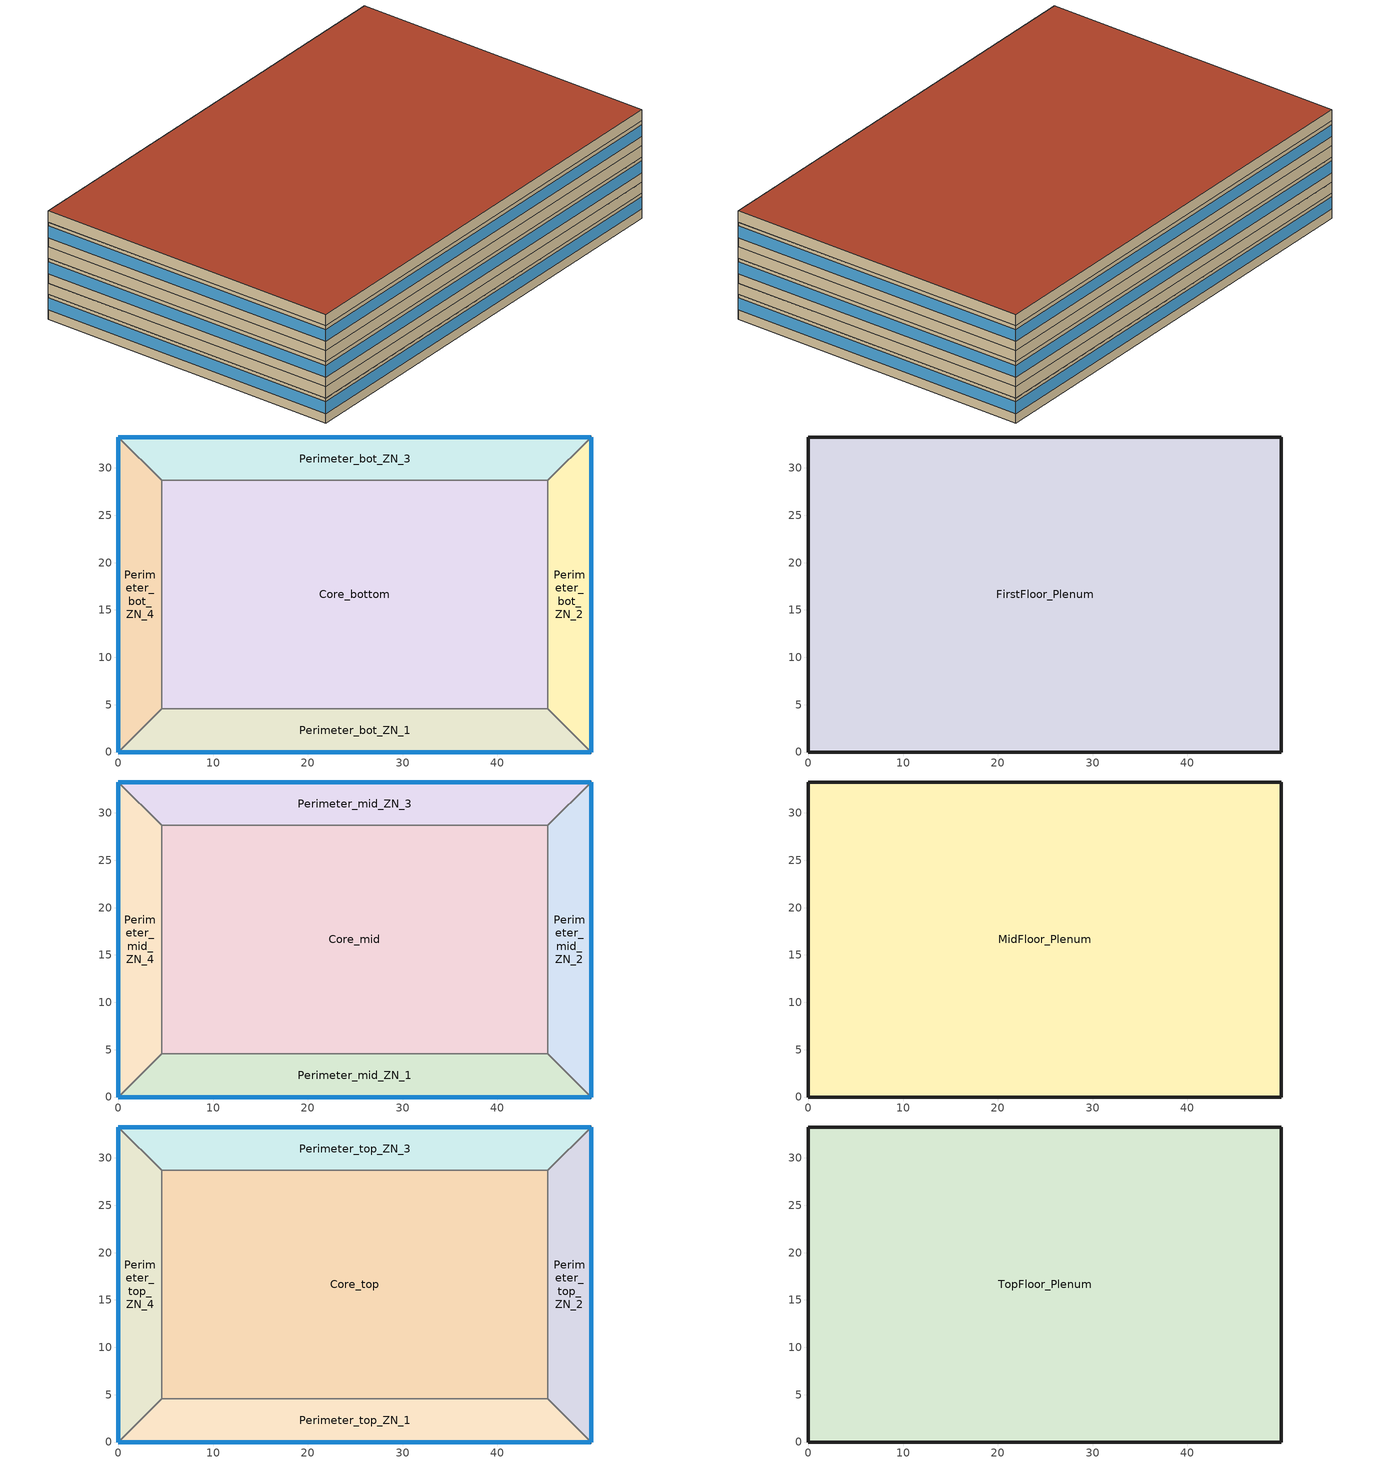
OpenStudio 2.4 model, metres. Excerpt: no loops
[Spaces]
Core_bottom
 floor ground: 45.34,28.7 45.34,4.57 4.57,4.57 4.57,28.7 z0
 wall to Perimeter_bot_ZN_1: 4.57,4.57 45.34,4.57 z0:2.74
 wall to Perimeter_bot_ZN_2: 45.34,4.57 45.34,28.7 z0:2.74
 wall to Perimeter_bot_ZN_4: 4.57,28.7 4.57,4.57 z0:2.74
 wall to Perimeter_bot_ZN_3: 45.34,28.7 4.57,28.7 z0:2.74
Perimeter_bot_ZN_2
 floor ground: 49.91,33.27 49.91,0 45.34,4.57 45.34,28.7 z0
 wall outside: 49.91,0 49.91,33.27 z0:2.74
 wall to Perimeter_bot_ZN_1: 45.34,4.57 49.91,0 z0:2.74
 wall to Perimeter_bot_ZN_3: 49.91,33.27 45.34,28.7 z0:2.74
 window: 49.91,0 49.91,33.27 z1.04:2.33
Perimeter_bot_ZN_3
 floor ground: 49.91,33.27 45.34,28.7 4.57,28.7 0,33.27 z0
 wall outside: 49.91,33.27 0,33.27 z0:2.74
 wall to Perimeter_bot_ZN_4: 0,33.27 4.57,28.7 z0:2.74
 window: 49.91,33.27 0,33.27 z1.04:2.33
Perimeter_bot_ZN_1
 floor ground: 45.34,4.57 49.91,0 0,0 4.57,4.57 z0
 wall outside: 0,0 49.91,0 z0:2.74
 wall to Perimeter_bot_ZN_4: 4.57,4.57 0,0 z0:2.74
 window: 0,0 49.91,0 z1.04:2.33
Perimeter_bot_ZN_4
 floor ground: 0,33.27 4.57,28.7 4.57,4.57 0,0 z0
 wall outside: 0,33.27 0,0 z0:2.74
 window: 0,33.27 0,0 z1.04:2.33
FirstFloor_Plenum
 floor to Perimeter_bot_ZN_3: 49.91,33.27 45.34,28.7 4.57,28.7 0,33.27 z2.74
 floor to Perimeter_bot_ZN_1: 45.34,4.57 49.91,0 0,0 4.57,4.57 z2.74
 floor to Core_bottom: 45.34,28.7 45.34,4.57 4.57,4.57 4.57,28.7 z2.74
 floor to Perimeter_bot_ZN_4: 0,33.27 4.57,28.7 4.57,4.57 0,0 z2.74
 floor to Perimeter_bot_ZN_2: 49.91,33.27 49.91,0 45.34,4.57 45.34,28.7 z2.74
 wall outside: 0,33.27 0,0 49.91,0 49.91,33.27 0,33.27 z2.74:3.96
Perimeter_mid_ZN_4
 floor to FirstFloor_Plenum: 0,33.27 4.57,28.7 4.57,4.57 0,0 z3.96
 wall outside: 0,33.27 0,0 z3.96:6.71
 wall to Perimeter_mid_ZN_3: 4.57,28.7 0,33.27 z3.96:6.71
 wall to Core_mid: 4.57,4.57 4.57,28.7 z3.96:6.71
 wall to Perimeter_mid_ZN_1: 0,0 4.57,4.57 z3.96:6.71
 window: 0,33.27 0,0 z5:6.29
Perimeter_mid_ZN_1
 floor to FirstFloor_Plenum: 45.34,4.57 49.91,0 0,0 4.57,4.57 z3.96
 wall outside: 0,0 49.91,0 z3.96:6.71
 wall to Core_mid: 45.34,4.57 4.57,4.57 z3.96:6.71
 wall to Perimeter_mid_ZN_2: 49.91,0 45.34,4.57 z3.96:6.71
 window: 0,0 49.91,0 z5:6.29
Perimeter_mid_ZN_2
 floor to FirstFloor_Plenum: 49.91,33.27 49.91,0 45.34,4.57 45.34,28.7 z3.96
 wall outside: 49.91,0 49.91,33.27 z3.96:6.71
 wall to Perimeter_mid_ZN_3: 49.91,33.27 45.34,28.7 z3.96:6.71
 wall to Core_mid: 45.34,28.7 45.34,4.57 z3.96:6.71
 window: 49.91,0 49.91,33.27 z5:6.29
Core_mid
 floor to FirstFloor_Plenum: 45.34,28.7 45.34,4.57 4.57,4.57 4.57,28.7 z3.96
 wall to Perimeter_mid_ZN_3: 45.34,28.7 4.57,28.7 z3.96:6.71
Perimeter_mid_ZN_3
 floor to FirstFloor_Plenum: 49.91,33.27 45.34,28.7 4.57,28.7 0,33.27 z3.96
 wall outside: 49.91,33.27 0,33.27 z3.96:6.71
 window: 49.91,33.27 0,33.27 z5:6.29
MidFloor_Plenum
 floor to Perimeter_mid_ZN_3: 49.91,33.27 45.34,28.7 4.57,28.7 0,33.27 z6.71
 floor to Perimeter_mid_ZN_4: 0,33.27 4.57,28.7 4.57,4.57 0,0 z6.71
 floor to Core_mid: 45.34,28.7 45.34,4.57 4.57,4.57 4.57,28.7 z6.71
 floor to Perimeter_mid_ZN_2: 49.91,33.27 49.91,0 45.34,4.57 45.34,28.7 z6.71
 floor to Perimeter_mid_ZN_1: 45.34,4.57 49.91,0 0,0 4.57,4.57 z6.71
 wall outside: 0,33.27 0,0 49.91,0 49.91,33.27 0,33.27 z6.71:7.92
Perimeter_top_ZN_3
 floor to MidFloor_Plenum: 49.91,33.27 45.34,28.7 4.57,28.7 0,33.27 z7.92
 wall outside: 49.91,33.27 0,33.27 z7.92:10.67
 wall to Perimeter_top_ZN_4: 0,33.27 4.57,28.7 z7.92:10.67
 wall to Core_top: 4.57,28.7 45.34,28.7 z7.92:10.67
 wall to Perimeter_top_ZN_2: 45.34,28.7 49.91,33.27 z7.92:10.67
 window: 49.91,33.27 0,33.27 z8.97:10.25
Perimeter_top_ZN_4
 floor to MidFloor_Plenum: 0,33.27 4.57,28.7 4.57,4.57 0,0 z7.92
 wall outside: 0,33.27 0,0 z7.92:10.67
 wall to Perimeter_top_ZN_1: 0,0 4.57,4.57 z7.92:10.67
 wall to Core_top: 4.57,4.57 4.57,28.7 z7.92:10.67
 window: 0,33.27 0,0 z8.97:10.25
Core_top
 floor to MidFloor_Plenum: 45.34,28.7 45.34,4.57 4.57,4.57 4.57,28.7 z7.92
 wall to Perimeter_top_ZN_1: 4.57,4.57 45.34,4.57 z7.92:10.67
 wall to Perimeter_top_ZN_2: 45.34,4.57 45.34,28.7 z7.92:10.67
Perimeter_top_ZN_2
 floor to MidFloor_Plenum: 49.91,33.27 49.91,0 45.34,4.57 45.34,28.7 z7.92
 wall outside: 49.91,0 49.91,33.27 z7.92:10.67
 wall to Perimeter_top_ZN_1: 45.34,4.57 49.91,0 z7.92:10.67
 window: 49.91,0 49.91,33.27 z8.97:10.25
Perimeter_top_ZN_1
 floor to MidFloor_Plenum: 45.34,4.57 49.91,0 0,0 4.57,4.57 z7.92
 wall outside: 0,0 49.91,0 z7.92:10.67
 window: 0,0 49.91,0 z8.97:10.25
TopFloor_Plenum
 floor to Perimeter_top_ZN_4: 0,33.27 4.57,28.7 4.57,4.57 0,0 z10.67
 floor to Perimeter_top_ZN_2: 49.91,33.27 49.91,0 45.34,4.57 45.34,28.7 z10.67
 floor to Core_top: 45.34,28.7 45.34,4.57 4.57,4.57 4.57,28.7 z10.67
 floor to Perimeter_top_ZN_3: 49.91,33.27 45.34,28.7 4.57,28.7 0,33.27 z10.67
 floor to Perimeter_top_ZN_1: 45.34,4.57 49.91,0 0,0 4.57,4.57 z10.67
 wall outside: 0,33.27 0,0 49.91,0 49.91,33.27 0,33.27 z10.67:11.89
 roof outside: 49.91,0 49.91,33.27 0,33.27 0,0 z11.89
[Site]
Edmonton Intl AP_AB_CAN: Latitude {deg}=53.31; Longitude {deg}=-113.579; Time Zone {hr}=-7; Elevation {m}=723.3; Terrain=City
[Building]
-MediumOffice-NECB HDD Method-CAN_AB_Edmonton.Intl.AP.711230_CWEC2016.epw created: 2018-08-13 18:39:49 +0000: North Axis {deg}=0; Default Construction Set=NECB2011 - MedOffice - WholeBuilding - NECB HDD Method at hdd = 5120.0; Standards Number of Stories=3; Standards Number of Above Ground Stories=3; Standards Building Type=MediumOffice
[ClimateZones]
Climate Zone Institution Name 1=ASHRAE; Climate Zone Document Name 1=ANSI/ASHRAE Standard 169; Climate Zone Document Year 1=2006; Climate Zone Institution Name 2=CEC; Climate Zone Document Name 2=California Climate Zone Descriptions; Climate Zone Document Year 2=1995
[Site:WaterMainsTemperature]
Calculation Method=Correlation; Annual Average Outdoor Air Temperature {C}=2.68333; Maximum Difference In Monthly Average Outdoor Air Temperatures {deltaC}=28.8
[Site:GroundTemperature:BuildingSurface]
19.527, 19.502, 19.536, 19.598, 20.002, 21.64, 22.225, 22.375, 21.449, 20.121, 19.802, 19.633
[SizingPeriod:DesignDay] Barometric Pressure {Pa}=92932; Sky Clearness=0; Rain Indicator=0; Snow Indicator=0; Day of Month=21; Daylight Saving Time Indicator=0; Humidity Indicating Type=Wetbulb; Dry-Bulb Temperature Range Modifier Type=DefaultMultipliers
Name | Maximum Dry-Bulb Temperature {C} | Daily Dry-Bulb Temperature Range {deltaC} | Humidity Indicating Conditions at Maximum Dry-Bulb | Wind Speed {m/s} | Wind Direction {deg} | Month | Day Type | Solar Model Indicator | ASHRAE Taub | ASHRAE Taud
Edmonton Intl AP Ann Clg .4% Condns DB=>MWB | 27.8 | 12.5 | 17.9 | 3.8 | 150 | 7 | SummerDesignDay | ASHRAETau | 0.353 | 2.421
Edmonton Intl AP Ann Htg 99.6% Condns DB | -32.6 | 0 | -32.6 | 2.1 | 180 | 1 | WinterDesignDay | ASHRAEClearSky
[Material:NoMass] Thermal Absorptance=0.9; Solar Absorptance=0.7
Name | Roughness | Thermal Resistance {m2-K/W} | Visible Absorptance
CP02 CARPET PAD | VeryRough | 0.21648 | 0.8
Typical Insulation R-13.06 1 | Smooth | 5.91238 | 0.7
Typical Carpet Pad 1 | Smooth | 0.21648 | 0.8
Typical Insulation R-10.11 1 | Smooth | 4.49096 | 0.7
Typical Insulation R-19.63 1 | Smooth | 6.17282 | 0.7
Typical Carpet Pad 2 | Smooth | 1.25503 | 0.8
Typical Carpet Pad 3 | Smooth | 3.45515 | 0.8
Typical Insulation R-0.58 1 | Smooth | 0.454528 | 0.7
Typical Insulation R-1.15 1 | Smooth | 0.454545 | 0.7
[Material]
Name | Roughness | Thickness {m} | Conductivity {W/m-K} | Density {kg/m3} | Specific Heat {J/kg-K} | Thermal Absorptance | Solar Absorptance | Visible Absorptance
100mm Normalweight concrete floor | MediumSmooth | 0.1016 | 2.31 | 2322 | 832
G01 13mm gypsum board | Smooth | 0.0127 | 0.16 | 800 | 1090 | 0.9 | 0.7 | 0.5
G05 25mm wood | MediumSmooth | 0.0254 | 0.15 | 608 | 1630 | 0.9 | 0.5 | 0.5
4 in. Normalweight Concrete Floor 1 | MediumRough | 0.1016 | 2.31 | 2322 | 832 | 0.9 | 0.7 | 0.7
1IN Stucco 1 | Smooth | 0.0253 | 0.6918 | 1858 | 837 | 0.9 | 0.7 | 0.92
8IN CONCRETE HW RefBldg 1 | Rough | 0.2032 | 1.311 | 2240 | 836.8 | 0.9 | 0.7 | 0.7
1/2IN Gypsum 1 | Smooth | 0.0127 | 0.16 | 784.9 | 830 | 0.9 | 0.4 | 0.4
Metal Roof Surface 1; F08 Metal surface 1 | Smooth | 0.0008 | 45.28 | 7824 | 500 | 0.9 | 0.7 | 0.7
6 in. Normalweight Concrete Floor 1; 6 in. Normalweight Concrete Floor 2 | MediumRough | 0.1524 | 2.31 | 2322 | 832 | 0.9 | 0.7 | 0.7
[Construction]
Typical Interior Floor: 100mm Normalweight concrete floor, CP02 CARPET PAD
Typical Interior Wall: G01 13mm gypsum board, G01 13mm gypsum board
Typical Interior Ceiling: CP02 CARPET PAD, 100mm Normalweight concrete floor
Typical Interior Window: Clear 3mm
Typical Interior Door; Typical Interior Partition: G05 25mm wood
Customized opaque construction Typical Insulated Exterior Mass Floor R-15.63 to conductance of 0.162: Typical Insulation R-13.06 1, 4 in. Normalweight Concrete Floor 1, Typical Carpet Pad 1
Customized opaque construction Typical Insulated Exterior Mass Wall R-12.5 to conductance of 0.21: 1IN Stucco 1, 8IN CONCRETE HW RefBldg 1, Typical Insulation R-10.11 1, 1/2IN Gypsum 1
Customized opaque construction Typical Insulated Metal Building Roof R-20.41 to conductance of 0.162: Metal Roof Surface 1, Typical Insulation R-19.63 1
Customized opaque construction Typical Insulated Carpeted 6in Slab Floor to conductance of 0.757: 6 in. Normalweight Concrete Floor 1, Typical Carpet Pad 2
Customized opaque construction Typical Insulated Carpeted 6in Slab Floor to conductance of 0.284: 6 in. Normalweight Concrete Floor 2, Typical Carpet Pad 3
Customized Fenestration: cond=0.220 tvis=0.220 tsol=0.232: Customized Fenestration:: cond=0.220 tvis=0.220 tsol=0.232
Customized opaque construction Typical Insulated Metal Door R-1.43 to conductance of 2.2: F08 Metal surface 1, Typical Insulation R-0.58 1
Customized Fenestration: cond=0.220 tvis=0.441 tsol=0.279: Customized Fenestration:: cond=0.220 tvis=0.441 tsol=0.279
Customized opaque construction Typical Overhead Door R-2.0 to conductance of 2.2: Typical Insulation R-1.15 1
Customized Fenestration: cond=0.220 tvis=0.294 tsol=0.332: Customized Fenestration:: cond=0.220 tvis=0.294 tsol=0.332
Customized Fenestration: cond=0.220 tvis=0.898 tsol=0.837: Customized Fenestration:: cond=0.220 tvis=0.898 tsol=0.837
[DefaultConstructionSet]
NECB2011 - MedOffice - WholeBuilding - NECB HDD Method at hdd = 5120.0: Default Exterior Surface Constructions=NECB2011 - MedOffice - WholeBuilding - NECB HDD Method at hdd = 5120.0; Default Interior Surface Constructions=Default Surface Constructions 2; Default Ground Contact Surface Constructions=NECB2011 - MedOffice - WholeBuilding - NECB HDD Method at hdd = 5120.0 1; Default Exterior SubSurface Constructions=NECB2011 - MedOffice - WholeBuilding - NECB HDD Method at hdd = 5120.0; Default Interior SubSurface Constructions=Default Sub Surface Constructions 2; Interior Partition Construction=Typical Interior Partition
[DefaultSurfaceConstructions]
Name | Floor Construction | Wall Construction | Roof Ceiling Construction
Default Surface Constructions 2 | Typical Interior Floor | Typical Interior Wall | Typical Interior Ceiling
NECB2011 - MedOffice - WholeBuilding - NECB HDD Method at hdd = 5120.0 | Customized opaque construction Typical Insulated Exterior Mass Floor R-15.63 to conductance of 0.162 | Customized opaque construction Typical Insulated Exterior Mass Wall R-12.5 to conductance of 0.21 | Customized opaque construction Typical Insulated Metal Building Roof R-20.41 to conductance of 0.162
NECB2011 - MedOffice - WholeBuilding - NECB HDD Method at hdd = 5120.0 1 | Customized opaque construction Typical Insulated Carpeted 6in Slab Floor to conductance of 0.757 | Customized opaque construction Typical Insulated Carpeted 6in Slab Floor to conductance of 0.284 | Customized opaque construction Typical Insulated Carpeted 6in Slab Floor to conductance of 0.284
[DefaultSubSurfaceConstructions]
Name | Fixed Window Construction | Operable Window Construction | Door Construction | Glass Door Construction | Overhead Door Construction | Skylight Construction | Tubular Daylight Dome Construction | Tubular Daylight Diffuser Construction
Default Sub Surface Constructions 2 | Typical Interior Window | Typical Interior Window | Typical Interior Door
NECB2011 - MedOffice - WholeBuilding - NECB HDD Method at hdd = 5120.0 | Customized Fenestration: cond=0.220 tvis=0.220 tsol=0.232 | Customized Fenestration: cond=0.220 tvis=0.220 tsol=0.232 | Customized opaque construction Typical Insulated Metal Door R-1.43 to conductance of 2.2 | Customized Fenestration: cond=0.220 tvis=0.441 tsol=0.279 | Customized opaque construction Typical Overhead Door R-2.0 to conductance of 2.2 | Customized Fenestration: cond=0.220 tvis=0.294 tsol=0.332 | Customized Fenestration: cond=0.220 tvis=0.898 tsol=0.837 | Customized Fenestration: cond=0.220 tvis=0.898 tsol=0.837
[WindowMaterial:Glazing]
Clear 3mm: Optical Data Type=SpectralAverage; Thickness {m}=0.003; Solar Transmittance at Normal Incidence=0.837; Front Side Solar Reflectance at Normal Incidence=0.075; Back Side Solar Reflectance at Normal Incidence=0.075; Visible Transmittance at Normal Incidence=0.898; Front Side Visible Reflectance at Normal Incidence=0.081; Back Side Visible Reflectance at Normal Incidence=0.081; Infrared Transmittance at Normal Incidence=0; Front Side Infrared Hemispherical Emissivity=0.84; Back Side Infrared Hemispherical Emissivity=0.84; Conductivity {W/m-K}=0.9; Dirt Correction Factor for Solar and Visible Transmittance=1; Solar Diffusing=No
[WindowMaterial:SimpleGlazingSystem] U-Factor {W/m2-K}=2.2; Solar Heat Gain Coefficient=0.6; Visible Transmittance=0.21
Customized Fenestration:: cond=0.220 tvis=0.220 tsol=0.232; Customized Fenestration:: cond=0.220 tvis=0.441 tsol=0.279; Customized Fenestration:: cond=0.220 tvis=0.294 tsol=0.332; Customized Fenestration:: cond=0.220 tvis=0.898 tsol=0.837
[Space]
Name | Space Type | Building Story | Thermal Zone | Part of Total Floor Area
Perimeter_mid_ZN_4 | Space Function Office - open plan | Building Story 2 | Sp-Perimeter_mid_ZN_4 Sys-6 Flr-2 Sch-A HPlcmt-west ZN | Yes
Core_bottom | Space Function Office - open plan | Building Story 1 | Sp-Core_bottom Sys-6 Flr-1 Sch-A HPlcmt-core ZN | Yes
FirstFloor_Plenum | Space Function - undefined - | Building Story 1 | Sp-FirstFloor_Plenum Sys-0 Flr-1 Sch-- undefined - HPlcmt-north ZN | No
TopFloor_Plenum | Space Function - undefined - | Building Story 3 | Sp-TopFloor_Plenum Sys-0 Flr-3 Sch-- undefined - HPlcmt-north ZN | No
Perimeter_top_ZN_3 | Space Function Office - open plan | Building Story 3 | Sp-Perimeter_top_ZN_3 Sys-6 Flr-3 Sch-A HPlcmt-north ZN | Yes
Perimeter_bot_ZN_2 | Space Function Office - open plan | Building Story 1 | Sp-Perimeter_bot_ZN_2 Sys-6 Flr-1 Sch-A HPlcmt-east ZN | Yes
MidFloor_Plenum | Space Function - undefined - | Building Story 2 | Sp-MidFloor_Plenum Sys-0 Flr-2 Sch-- undefined - HPlcmt-north ZN | No
Perimeter_mid_ZN_1 | Space Function Office - open plan | Building Story 2 | Sp-Perimeter_mid_ZN_1 Sys-6 Flr-2 Sch-A HPlcmt-south ZN | Yes
Perimeter_bot_ZN_1 | Space Function Office - open plan | Building Story 1 | Sp-Perimeter_bot_ZN_1 Sys-6 Flr-1 Sch-A HPlcmt-south ZN | Yes
Perimeter_bot_ZN_3 | Space Function Office - open plan | Building Story 1 | Sp-Perimeter_bot_ZN_3 Sys-6 Flr-1 Sch-A HPlcmt-north ZN | Yes
Perimeter_mid_ZN_2 | Space Function Office - open plan | Building Story 2 | Sp-Perimeter_mid_ZN_2 Sys-6 Flr-2 Sch-A HPlcmt-east ZN | Yes
Perimeter_top_ZN_4 | Space Function Office - open plan | Building Story 3 | Sp-Perimeter_top_ZN_4 Sys-6 Flr-3 Sch-A HPlcmt-west ZN | Yes
Perimeter_bot_ZN_4 | Space Function Office - open plan | Building Story 1 | Sp-Perimeter_bot_ZN_4 Sys-6 Flr-1 Sch-A HPlcmt-west ZN | Yes
Core_top | Space Function Office - open plan | Building Story 3 | Sp-Core_top Sys-6 Flr-3 Sch-A HPlcmt-core ZN | Yes
Perimeter_top_ZN_2 | Space Function Office - open plan | Building Story 3 | Sp-Perimeter_top_ZN_2 Sys-6 Flr-3 Sch-A HPlcmt-east ZN | Yes
Perimeter_top_ZN_1 | Space Function Office - open plan | Building Story 3 | Sp-Perimeter_top_ZN_1 Sys-6 Flr-3 Sch-A HPlcmt-south ZN | Yes
Core_mid | Space Function Office - open plan | Building Story 2 | Sp-Core_mid Sys-6 Flr-2 Sch-A HPlcmt-core ZN | Yes
Perimeter_mid_ZN_3 | Space Function Office - open plan | Building Story 2 | Sp-Perimeter_mid_ZN_3 Sys-6 Flr-2 Sch-A HPlcmt-north ZN | Yes
[BuildingStory]
Name | Nominal Z Coordinate {m}
Building Story 1 | 0
Building Story 2 | 3.9624
Building Story 3 | 7.9248
[SpaceInfiltration:DesignFlowRate] Schedule=Always On Discrete; Design Flow Rate Calculation Method=Flow/ExteriorArea; Flow per Exterior Surface Area {m3/s-m2}=0.00025; Constant Term Coefficient=0; Temperature Term Coefficient=0; Velocity Term Coefficient=0.224; Velocity Squared Term Coefficient=0
Name | Space or SpaceType
FirstFloor_Plenum Infiltration | FirstFloor_Plenum
MidFloor_Plenum Infiltration | MidFloor_Plenum
Perimeter_bot_ZN_1 Infiltration | Perimeter_bot_ZN_1
Perimeter_bot_ZN_2 Infiltration | Perimeter_bot_ZN_2
Perimeter_bot_ZN_3 Infiltration | Perimeter_bot_ZN_3
Perimeter_bot_ZN_4 Infiltration | Perimeter_bot_ZN_4
Perimeter_mid_ZN_1 Infiltration | Perimeter_mid_ZN_1
Perimeter_mid_ZN_2 Infiltration | Perimeter_mid_ZN_2
Perimeter_mid_ZN_3 Infiltration | Perimeter_mid_ZN_3
Perimeter_mid_ZN_4 Infiltration | Perimeter_mid_ZN_4
Perimeter_top_ZN_1 Infiltration | Perimeter_top_ZN_1
Perimeter_top_ZN_2 Infiltration | Perimeter_top_ZN_2
Perimeter_top_ZN_3 Infiltration | Perimeter_top_ZN_3
Perimeter_top_ZN_4 Infiltration | Perimeter_top_ZN_4
TopFloor_Plenum Infiltration | TopFloor_Plenum
[ThermalZone] Use Ideal Air Loads=No
Name | Thermostat
Sp-FirstFloor_Plenum Sys-0 Flr-1 Sch-- undefined - HPlcmt-north ZN | Space Function - undefined - Thermostat 4
Sp-MidFloor_Plenum Sys-0 Flr-2 Sch-- undefined - HPlcmt-north ZN | Space Function - undefined - Thermostat 5
Sp-TopFloor_Plenum Sys-0 Flr-3 Sch-- undefined - HPlcmt-north ZN | Space Function - undefined - Thermostat 6
Sp-Perimeter_bot_ZN_3 Sys-6 Flr-1 Sch-A HPlcmt-north ZN | Space Function Office - open plan Thermostat 16
Sp-Perimeter_bot_ZN_2 Sys-6 Flr-1 Sch-A HPlcmt-east ZN | Space Function Office - open plan Thermostat 17
Sp-Perimeter_bot_ZN_4 Sys-6 Flr-1 Sch-A HPlcmt-west ZN | Space Function Office - open plan Thermostat 18
Sp-Perimeter_bot_ZN_1 Sys-6 Flr-1 Sch-A HPlcmt-south ZN | Space Function Office - open plan Thermostat 19
Sp-Core_bottom Sys-6 Flr-1 Sch-A HPlcmt-core ZN | Space Function Office - open plan Thermostat 20
Sp-Perimeter_mid_ZN_3 Sys-6 Flr-2 Sch-A HPlcmt-north ZN | Space Function Office - open plan Thermostat 21
Sp-Perimeter_mid_ZN_2 Sys-6 Flr-2 Sch-A HPlcmt-east ZN | Space Function Office - open plan Thermostat 22
Sp-Perimeter_mid_ZN_4 Sys-6 Flr-2 Sch-A HPlcmt-west ZN | Space Function Office - open plan Thermostat 23
Sp-Perimeter_mid_ZN_1 Sys-6 Flr-2 Sch-A HPlcmt-south ZN | Space Function Office - open plan Thermostat 24
Sp-Core_mid Sys-6 Flr-2 Sch-A HPlcmt-core ZN | Space Function Office - open plan Thermostat 25
Sp-Perimeter_top_ZN_3 Sys-6 Flr-3 Sch-A HPlcmt-north ZN | Space Function Office - open plan Thermostat 26
Sp-Perimeter_top_ZN_2 Sys-6 Flr-3 Sch-A HPlcmt-east ZN | Space Function Office - open plan Thermostat 27
Sp-Perimeter_top_ZN_4 Sys-6 Flr-3 Sch-A HPlcmt-west ZN | Space Function Office - open plan Thermostat 28
Sp-Perimeter_top_ZN_1 Sys-6 Flr-3 Sch-A HPlcmt-south ZN | Space Function Office - open plan Thermostat 29
Sp-Core_top Sys-6 Flr-3 Sch-A HPlcmt-core ZN | Space Function Office - open plan Thermostat 30
